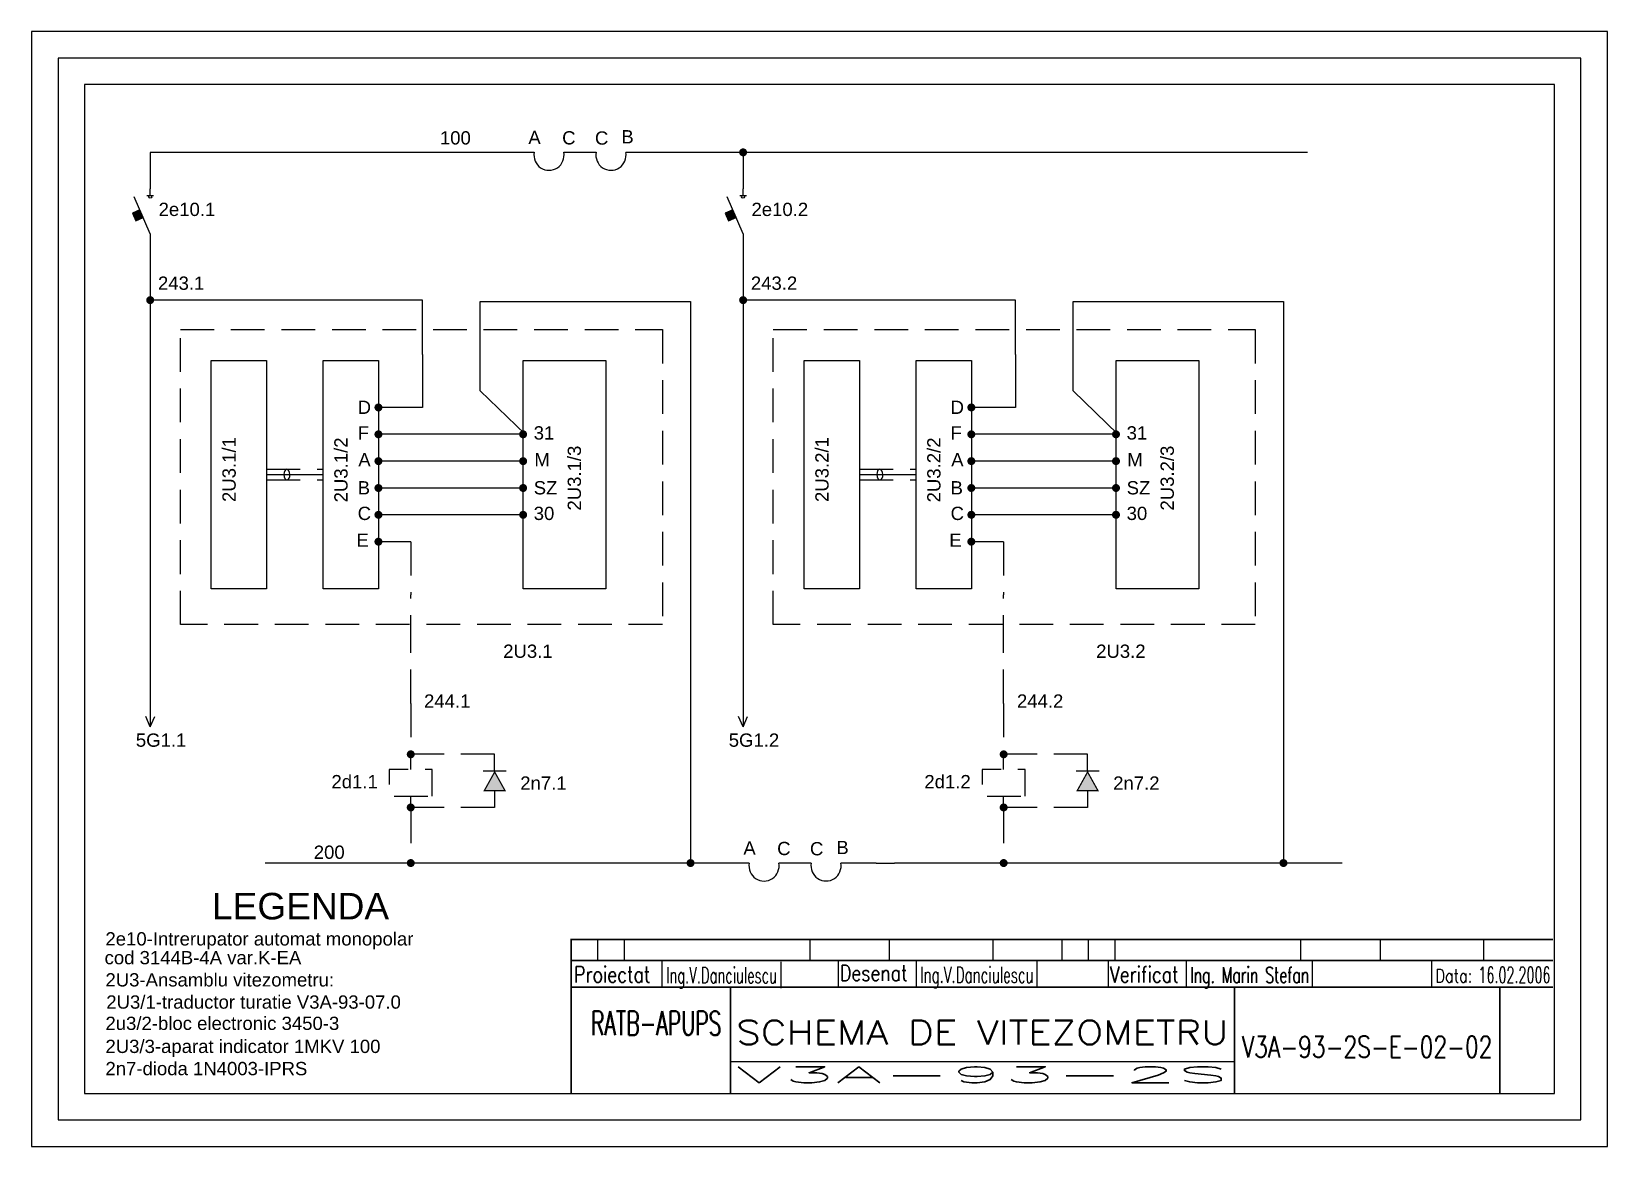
# Model space of a CAD drawing. Header units: millimetres. Extents: x 2989 to 3286, y 1638 to 1848.
import ezdxf
from ezdxf.enums import TextEntityAlignment as Align

# ---------------------------------------------------------------- set-up
doc = ezdxf.new("R2010")
doc.units = ezdxf.units.MM
doc.linetypes.add('DASHED2', pattern=[9.525, 6.35, -3.175])
doc.layers.add('INDICATOR', color=7, linetype='Continuous')
doc.styles.add('ROMANS', font='ROMANS.shx', dxfattribs={"width": 0.8})
doc.styles.get("Standard").update_dxf_attribs({"font": 'arial.ttf'})

# ---------------------------------------------------------------- blocks, each defined once
blk = doc.blocks.new('indic-el')
at = {"layer": 'INDICATOR', "color": 1}
for p, q in [((-180, 25), (-180, 29)), ((-175, 25), (-175, 29)), ((-140, 25), (-140, 29)), ((-125, 25), (-125, 29)), ((-105.5, 25), (-105.5, 29)), ((-87.5, 25), (-87.5, 29)), ((-82.5, 25), (-82.5, 29)), ((-47.5, 25), (-47.5, 29)), ((-32.5, 25), (-32.5, 29)), ((-13, 25), (-13, 29)), ((-167.9, 20), (-167.9, 25)), ((-145.42, 19.8), (-145.42, 24.8)), ((-134.65, 20.08), (-134.65, 25.08)), ((-119.93, 20), (-119.93, 25)), ((-97.19, 20), (-97.19, 25)), ((-83.77, 20), (-83.77, 25)), ((-69.03, 20), (-69.03, 25)), ((-45.33, 20), (-45.33, 25)), ((-22.83, 20), (-22.83, 25)), ((-155, 6), (-60, 6))]:
    blk.add_line(p, q, dxfattribs=at)
at = {"layer": 'INDICATOR'}
blk.add_line((-92.5, 25), (-92.5, 29), dxfattribs=at)
at = {"layer": 'INDICATOR', "const_width": 0.3, "flags": 128}
for points in [[(0, 29), (-185, 29), (-185, 0)], [(0, 25), (-185, 25)], [(0, 20), (-185, 20)], [(-155, 0), (-155, 20)], [(-60, 0), (-60, 20)], [(-10, 0), (-10, 20)]]:
    blk.add_lwpolyline(points, dxfattribs=at)
at = {"layer": 'INDICATOR', "color": 1, "style": 'ROMANS', "width": 0.8}
for s, height, p in [('Proiectat', 3, (-184.48, 20.88)), ('Desenat', 3, (-134.37, 21.17)), ('Verificat', 3, (-83.49, 20.88)), ('Data:', 2.5, (-22.15, 20.88))]:
    blk.add_text(s, height=height, dxfattribs=at).set_placement(p)
at = {"layer": 'INDICATOR', "style": 'ROMANS', "width": 0.570908}
blk.add_text('RATB-APUPS', height=4.5, dxfattribs=at).set_placement((-181.28, 10.96), (-156.69, 10.96), align=Align.FIT)
at = {"layer": 'INDICATOR', "color": 1, "style": 'ROMANS'}
for tag, height, width, p, p2 in [('DESENAT', 3, 1.116423, (-119.25, 20.84), (-97.88, 20.84)), ('VERIFICAT', 3, 1.074468, (-68.34, 20.8), (-45.93, 20.8)), ('DATA', 3, 1.321041, (-14.04, 20.81), (-0.45, 20.81)), ('PROIECTAT', 3, 0.908325, (-167.12, 20.74), (-146.23, 20.74)), ('NUME_DESEN', 4.5, 2.080219, (-153.9, 9.22), (-61.18, 9.22)), ('NUMAR', 4, 2.383056, (-58.61, 6.76), (-11.4, 6.76)), ('ANS', 3, 11.421134, (-154.04, 2.01), (-61.04, 2.01))]:
    blk.add_attdef(tag, text='', height=height, dxfattribs=dict(at, width=width)).set_placement(p, p2, align=Align.FIT)
blk = doc.blocks.new('a4r')
at = {"color": 240}
for points in [[(0, 210), (-297, 210), (-297, 0), (0, 0)], [(-5, 205), (-292, 205), (-292, 5), (-5, 5)]]:
    blk.add_lwpolyline(points, close=True, dxfattribs=at)
at = {"color": 70}
blk.add_lwpolyline([(-287, 10), (-10, 10), (-10, 200), (-287, 200)], close=True, dxfattribs=at)

msp = doc.modelspace()

# ---------------------------------------------------------------- linework, layer by layer
at = {"color": 1}
for p, q in [((3063.78, 1825.24), (3011.05, 1825.24)), ((3011.05, 1825.24), (3011.05, 1818.39)), ((3069.69, 1825.24), (3063.78, 1825.24)), ((3082.51, 1825.24), (3069.69, 1825.24)), ((3083.42, 1825.24), (3082.51, 1825.24)), ((3088.98, 1825.25), (3095.1, 1825.25)), ((3175.51, 1825.24), (3100.67, 1825.24)), ((3122.78, 1825.24), (3122.78, 1818.39)), ((3228.25, 1825.24), (3175.51, 1825.24)), ((3229.15, 1825.24), (3228.25, 1825.24)), ((3011.05, 1817.14), (3011.05, 1818.39)), ((3122.78, 1817.14), (3122.78, 1818.39)), ((3011.05, 1809.89), (3008.05, 1816.89)), ((3010.42, 1817.14), (3011.68, 1817.14)), ((3122.78, 1809.89), (3119.78, 1816.89)), ((3122.15, 1817.14), (3123.41, 1817.14)), ((3011.05, 1809.89), (3011.05, 1808.39)), ((3122.78, 1809.89), (3122.78, 1808.39)), ((3011.05, 1808.39), (3011.05, 1804.5)), ((3122.78, 1808.39), (3122.78, 1804.5)), ((3011.05, 1804.5), (3011.05, 1789.87)), ((3122.78, 1804.5), (3122.78, 1789.87)), ((3062.38, 1797.41), (3011.05, 1797.41)), ((3062.38, 1787.18), (3062.38, 1797.41)), ((3073.22, 1797.16), (3112.88, 1797.16)), ((3073.22, 1780.33), (3073.22, 1797.16)), ((3112.88, 1797.16), (3112.88, 1691.38)), ((3174.12, 1797.41), (3122.78, 1797.41)), ((3174.12, 1787.18), (3174.12, 1797.41)), ((3184.96, 1797.16), (3224.61, 1797.16)), ((3184.96, 1780.33), (3184.96, 1797.16)), ((3224.61, 1797.16), (3224.61, 1691.38)), ((3011.05, 1789.87), (3011.05, 1782.1)), ((3122.78, 1789.87), (3122.78, 1782.1)), ((3022.54, 1786.05), (3032.98, 1786.05)), ((3022.54, 1743.05), (3022.54, 1786.05)), ((3032.98, 1786.05), (3032.98, 1743.05)), ((3043.66, 1743.05), (3043.66, 1786.05)), ((3043.66, 1786.05), (3054.06, 1786.05)), ((3054.06, 1786.05), (3054.06, 1743.05)), ((3062.38, 1787.18), (3062.38, 1777.19)), ((3081.32, 1743.05), (3081.32, 1786.05)), ((3081.32, 1786.05), (3096.91, 1786.05)), ((3096.91, 1786.05), (3096.91, 1743.05)), ((3134.27, 1743.05), (3134.27, 1786.05)), ((3134.27, 1786.05), (3144.72, 1786.05)), ((3144.72, 1786.05), (3144.72, 1743.05)), ((3155.4, 1743.05), (3155.4, 1786.05)), ((3155.4, 1786.05), (3165.8, 1786.05)), ((3165.8, 1786.05), (3165.8, 1743.05)), ((3174.12, 1787.18), (3174.12, 1777.19)), ((3193.06, 1786.05), (3208.65, 1786.05)), ((3193.06, 1743.05), (3193.06, 1786.05)), ((3208.65, 1786.05), (3208.65, 1743.05)), ((3011.05, 1782.1), (3011.05, 1774.32)), ((3122.78, 1782.1), (3122.78, 1774.32)), ((3081.7, 1772.13), (3073.22, 1780.33)), ((3193.43, 1772.13), (3184.96, 1780.33)), ((3062.38, 1777.19), (3054.06, 1777.19)), ((3174.12, 1777.19), (3165.8, 1777.19)), ((3011.05, 1774.32), (3011.05, 1759.7)), ((3122.78, 1774.32), (3122.78, 1759.7)), ((3081.32, 1772.13), (3054.06, 1772.13)), ((3193.06, 1772.13), (3165.8, 1772.13)), ((3032.98, 1764.55), (3043.66, 1764.55)), ((3081.32, 1767.08), (3054.06, 1767.08)), ((3144.72, 1764.55), (3155.4, 1764.55)), ((3193.06, 1767.08), (3165.8, 1767.08)), ((3081.32, 1762.02), (3054.06, 1762.02)), ((3193.06, 1762.02), (3165.8, 1762.02)), ((3011.05, 1759.7), (3011.05, 1745.07)), ((3122.78, 1759.7), (3122.78, 1745.07)), ((3081.32, 1756.97), (3054.06, 1756.97)), ((3193.06, 1756.97), (3165.8, 1756.97)), ((3060.14, 1751.91), (3054.06, 1751.91)), ((3171.88, 1751.91), (3165.8, 1751.91)), ((3011.05, 1745.69), (3011.05, 1731.06)), ((3122.78, 1745.69), (3122.78, 1731.06)), ((3032.98, 1743.05), (3022.54, 1743.05)), ((3054.06, 1743.05), (3043.66, 1743.05)), ((3096.91, 1743.05), (3081.32, 1743.05)), ((3144.72, 1743.05), (3134.27, 1743.05)), ((3165.8, 1743.05), (3155.4, 1743.05)), ((3208.65, 1743.05), (3193.06, 1743.05)), ((3011.05, 1731.68), (3011.05, 1717.06)), ((3122.78, 1731.68), (3122.78, 1717.06)), ((3011.05, 1717.06), (3010.2, 1718.97)), ((3011.05, 1717.06), (3011.89, 1718.97)), ((3122.78, 1717.06), (3121.94, 1718.97)), ((3122.78, 1717.06), (3123.62, 1718.97)), ((3060.14, 1691.38), (3032.68, 1691.38)), ((3112.88, 1691.38), (3060.14, 1691.38)), ((3123.94, 1691.38), (3112.88, 1691.38)), ((3129.51, 1691.39), (3135.62, 1691.39)), ((3147.86, 1691.38), (3141.19, 1691.38)), ((3147.86, 1691.38), (3151.32, 1691.38)), ((3171.88, 1691.38), (3151.32, 1691.38)), ((3224.61, 1691.38), (3171.88, 1691.38)), ((3235.67, 1691.38), (3224.61, 1691.38))]:
    msp.add_line(p, q, dxfattribs=at)
at = {"color": 1, "linetype": 'DASHED2'}
for p, q in [((3016.73, 1791.85), (3107.56, 1791.85)), ((3016.73, 1736.29), (3016.73, 1791.85)), ((3107.56, 1791.85), (3107.56, 1736.29)), ((3128.47, 1791.85), (3219.29, 1791.85)), ((3128.47, 1736.29), (3128.47, 1791.85)), ((3219.29, 1791.85), (3219.29, 1736.29)), ((3032.98, 1765.55), (3043.66, 1765.55)), ((3144.72, 1765.55), (3155.4, 1765.55)), ((3032.98, 1763.55), (3043.66, 1763.55)), ((3144.72, 1763.55), (3155.4, 1763.55)), ((3060.14, 1751.91), (3060.14, 1741.92)), ((3171.88, 1751.91), (3171.88, 1741.92)), ((3060.14, 1731.69), (3060.14, 1741.92)), ((3171.88, 1731.69), (3171.88, 1741.92)), ((3107.56, 1736.29), (3016.73, 1736.29)), ((3219.29, 1736.29), (3128.47, 1736.29)), ((3060.14, 1721.46), (3060.14, 1731.69)), ((3171.88, 1721.46), (3171.88, 1731.69)), ((3060.14, 1721.46), (3060.14, 1711.47)), ((3171.88, 1721.46), (3171.88, 1711.47)), ((3075.96, 1711.86), (3060.14, 1711.86)), ((3060.14, 1708.97), (3060.14, 1711.47)), ((3075.96, 1708.63), (3075.96, 1711.86)), ((3187.7, 1711.86), (3171.88, 1711.86)), ((3171.88, 1708.97), (3171.88, 1711.47)), ((3187.7, 1708.63), (3187.7, 1711.86)), ((3075.96, 1704.96), (3075.96, 1701.85)), ((3187.7, 1704.96), (3187.7, 1701.85)), ((3060.14, 1701.47), (3060.14, 1703.97)), ((3075.96, 1701.85), (3060.14, 1701.85)), ((3171.88, 1701.47), (3171.88, 1703.97)), ((3187.7, 1701.85), (3171.88, 1701.85)), ((3060.14, 1701.47), (3060.14, 1691.38)), ((3171.88, 1701.47), (3171.88, 1691.38))]:
    msp.add_line(p, q, dxfattribs=at)
at = {"color": 1, "const_width": 0.75}
for points in [[(3122.41, 1825.24, 1), (3123.16, 1825.24, 1)], [(3010.67, 1797.41, 1), (3011.42, 1797.41, 1)], [(3122.41, 1797.41, 1), (3123.16, 1797.41, 1)], [(3053.68, 1777.19, 1), (3054.43, 1777.19, 1)], [(3165.42, 1777.19, 1), (3166.17, 1777.19, 1)], [(3053.68, 1772.13, 1), (3054.43, 1772.13, 1)], [(3080.95, 1772.13, 1), (3081.7, 1772.13, 1)], [(3165.42, 1772.13, 1), (3166.17, 1772.13, 1)], [(3192.68, 1772.13, 1), (3193.43, 1772.13, 1)], [(3053.68, 1767.08, 1), (3054.43, 1767.08, 1)], [(3080.95, 1767.08, 1), (3081.7, 1767.08, 1)], [(3165.42, 1767.08, 1), (3166.17, 1767.08, 1)], [(3192.68, 1767.08, 1), (3193.43, 1767.08, 1)], [(3053.68, 1762.02, 1), (3054.43, 1762.02, 1)], [(3080.95, 1762.02, 1), (3081.7, 1762.02, 1)], [(3165.42, 1762.02, 1), (3166.17, 1762.02, 1)], [(3192.68, 1762.02, 1), (3193.43, 1762.02, 1)], [(3053.68, 1756.97, 1), (3054.43, 1756.97, 1)], [(3080.95, 1756.97, 1), (3081.7, 1756.97, 1)], [(3165.42, 1756.97, 1), (3166.17, 1756.97, 1)], [(3192.68, 1756.97, 1), (3193.43, 1756.97, 1)], [(3053.68, 1751.91, 1), (3054.43, 1751.91, 1)], [(3165.42, 1751.91, 1), (3166.17, 1751.91, 1)], [(3059.77, 1691.38, 1), (3060.52, 1691.38, 1)], [(3112.5, 1691.38, 1), (3113.25, 1691.38, 1)], [(3171.51, 1691.38, 1), (3172.26, 1691.38, 1)], [(3224.24, 1691.38, 1), (3224.99, 1691.38, 1)]]:
    msp.add_lwpolyline(points, format="xyb", close=True, dxfattribs=at)
at = {"color": 1, "flags": 128}
for points in [[(3009.73, 1813), (3009.1, 1814.41), (3007.68, 1813.78), (3008.31, 1812.37)], [(3121.46, 1813), (3120.83, 1814.41), (3119.42, 1813.78), (3120.05, 1812.37)]]:
    msp.add_lwpolyline(points, close=True, dxfattribs=at)
at = {"color": 1, "linetype": 'DASHED2', "const_width": 0.75}
for points in [[(3059.77, 1711.86, 1), (3060.52, 1711.86, 1)], [(3171.51, 1711.86, 1), (3172.26, 1711.86, 1)], [(3059.77, 1701.85, 1), (3060.52, 1701.85, 1)], [(3171.51, 1701.85, 1), (3172.26, 1701.85, 1)]]:
    msp.add_lwpolyline(points, format="xyb", close=True, dxfattribs=at)
at = {"color": 1, "linetype": 'DASHED2', "flags": 128}
for points in [[(3064.19, 1703.97), (3064.19, 1708.97), (3056.09, 1708.97), (3056.09, 1703.97)], [(3175.93, 1703.97), (3175.93, 1708.97), (3167.83, 1708.97), (3167.83, 1703.97)]]:
    msp.add_lwpolyline(points, close=True, dxfattribs=at)
at = {"color": 1, "linetype": 'DASHED2', "const_width": 0.24, "flags": 128}
for points in [[(3075.96, 1708.53), (3074, 1705), (3077.92, 1705)], [(3187.7, 1708.53), (3185.74, 1705), (3189.66, 1705)]]:
    msp.add_lwpolyline(points, close=True, dxfattribs=at)
at = {"color": 1, "linetype": 'DASHED2', "flags": 128}
for points in [[(3073.8, 1708.76), (3078.13, 1708.76)], [(3185.53, 1708.76), (3189.87, 1708.76)]]:
    msp.add_lwpolyline(points, dxfattribs=at)
at = {"color": 1}
for centre in [(3011.05, 1816.86), (3122.78, 1816.86)]:
    msp.add_circle(centre, 0.273, dxfattribs=at)
for centre, end in [((3086.2, 1824.7), 11.1894), ((3097.88, 1824.7), 10.9783), ((3126.72, 1690.83), 11.1894), ((3138.41, 1690.84), 10.9783)]:
    msp.add_arc(centre, 2.84, 168.9161, end, dxfattribs=at)
at = {"color": 1, "extrusion": (0, 0, -1)}
for centre in [(3036.81, 1764.55), (3148.55, 1764.55)]:
    msp.add_ellipse(centre, major_axis=(-0.028, 0.999), ratio=0.568004, dxfattribs=at)
at = {"color": 1}
for points in [[(3008.31, 1812.37), (3007.68, 1813.78), (3009.73, 1813), (3009.1, 1814.41)], [(3120.05, 1812.37), (3119.42, 1813.78), (3121.46, 1813), (3120.83, 1814.41)]]:
    msp.add_solid(points, dxfattribs=at)
at = {"color": 1, "linetype": 'DASHED2'}
for points in [[(3075.95, 1708.54), (3077.88, 1705.02), (3074.05, 1705)], [(3187.69, 1708.54), (3189.61, 1705.02), (3185.79, 1705)]]:
    msp.add_solid(points, dxfattribs=at)

# ---------------------------------------------------------------- block references
at = {"color": 1}
msp.add_blockref('a4r', (3285.68, 1638), dxfattribs=at)
ref = msp.add_blockref('indic-el', (3275.4, 1648))
ref.add_attrib('NUME_DESEN', 'SCHEMA DE VITEZOMETRU', dxfattribs={"layer": 'INDICATOR', "color": 1, "height": 4.5, "style": 'ROMANS', "width": 1.06311}).set_placement((3121.5, 1657.22), (3214.22, 1657.22), align=Align.FIT)
ref.add_attrib('ANS', 'V3A-93-2S', dxfattribs={"layer": 'INDICATOR', "color": 1, "height": 3, "style": 'ROMANS', "width": 3.518944}).set_placement((3121.36, 1650.01), (3214.36, 1650.01), align=Align.FIT)
ref.add_attrib('NUMAR', 'V3A-93-2S-E-02-02', dxfattribs={"layer": 'INDICATOR', "color": 1, "height": 4, "style": 'ROMANS', "width": 0.684635}).set_placement((3216.78, 1654.75), (3263.99, 1654.75), align=Align.FIT)
ref.add_attrib('DESENAT', 'Ing.V.Danciulescu', dxfattribs={"layer": 'INDICATOR', "color": 1, "height": 3, "style": 'ROMANS', "width": 0.566669}).set_placement((3156.14, 1668.83), (3177.52, 1668.83), align=Align.FIT)
ref.add_attrib('VERIFICAT', 'Ing. Marin Stefan', dxfattribs={"layer": 'INDICATOR', "color": 1, "height": 3, "style": 'ROMANS', "width": 0.566326}).set_placement((3207.06, 1668.79), (3229.47, 1668.79), align=Align.FIT)
ref.add_attrib('DATA', '16.02.2006', dxfattribs={"layer": 'INDICATOR', "color": 1, "height": 3, "style": 'ROMANS', "width": 0.537373}).set_placement((3261.35, 1668.8), (3274.94, 1668.8), align=Align.FIT)
ref.add_attrib('PROIECTAT', 'Ing.V.Danciulescu', dxfattribs={"layer": 'INDICATOR', "color": 1, "height": 3, "style": 'ROMANS', "width": 0.553941}).set_placement((3108.27, 1668.74), (3129.16, 1668.74), align=Align.FIT)

# ---------------------------------------------------------------- texts
for s, p in [('100', (3065.64, 1826.72)), ('A', (3082.31, 1826.8)), ('C', (3088.68, 1826.73)), ('C', (3094.86, 1826.69)), ('B', (3099.83, 1826.93)), ('2e10.1', (3012.63, 1813.25)), ('2e10.2', (3124.36, 1813.25)), ('243.1', (3012.51, 1799.35)), ('243.2', (3124.24, 1799.35)), ('D', (3050.14, 1775.97)), ('D', (3161.88, 1775.97)), ('F', (3050.14, 1771.15)), ('31', (3083.32, 1771.15)), ('F', (3161.88, 1771.15)), ('31', (3195.06, 1771.15)), ('A', (3050.26, 1766.1)), ('M', (3083.44, 1766.1)), ('A', (3162, 1766.1)), ('M', (3195.18, 1766.1)), ('B', (3050.14, 1760.81)), ('SZ', (3083.32, 1760.81)), ('B', (3161.88, 1760.81)), ('SZ', (3195.06, 1760.81)), ('C', (3050.14, 1755.99)), ('30', (3083.32, 1755.99)), ('C', (3161.88, 1755.99)), ('30', (3195.06, 1755.99)), ('E', (3049.91, 1750.94)), ('E', (3161.64, 1750.94)), ('2U3.1', (3077.57, 1730.03)), ('2U3.2', (3189.31, 1730.03)), ('244.1', (3062.65, 1720.64)), ('244.2', (3174.39, 1720.64)), ('5G1.1', (3008.34, 1713.28)), ('5G1.2', (3120.07, 1713.28)), ('2d1.1', (3045.2, 1705.46)), ('2d1.2', (3156.94, 1705.46)), ('200', (3041.87, 1692.17)), ('A', (3122.83, 1692.94)), ('C', (3129.2, 1692.87)), ('C', (3135.38, 1692.83)), ('B', (3140.35, 1693.06)), ('2e10-Intrerupator automat monopolar', (3002.61, 1675.85)), ('cod 3144B-4A var.K-EA', (3002.45, 1672.31)), ('2U3-Ansamblu vitezometru:', (3002.61, 1668.13)), ('2U3/1-traductor turatie V3A-93-07.0', (3002.77, 1663.95)), ('2u3/2-bloc electronic 3450-3', (3002.61, 1659.94)), ('2U3/3-aparat indicator 1MKV 100', (3002.61, 1655.6)), ('2n7-dioda 1N4003-IPRS', (3002.61, 1651.42))]:
    msp.add_text(s, height=2.5, dxfattribs=at).set_placement(p)
for s, p in [('2U3.1/1', (3027.16, 1759.38)), ('2U3.1/2', (3048.24, 1759.31)), ('2U3.2/1', (3138.89, 1759.38)), ('2U3.2/2', (3159.98, 1759.31)), ('2U3.1/3', (3092.22, 1757.77)), ('2U3.2/3', (3203.96, 1757.77))]:
    msp.add_text(s, height=2.5, rotation=90, dxfattribs=at).set_placement(p)
at = {"color": 1, "linetype": 'DASHED2'}
for s, p in [('2n7.1', (3080.78, 1705.19)), ('2n7.2', (3192.52, 1705.19))]:
    msp.add_text(s, height=2.5, dxfattribs=at).set_placement(p)
at = {"color": 3}
msp.add_text('LEGENDA', height=5, dxfattribs=at).set_placement((3022.69, 1680.76))

doc.saveas('drawing.dxf')
